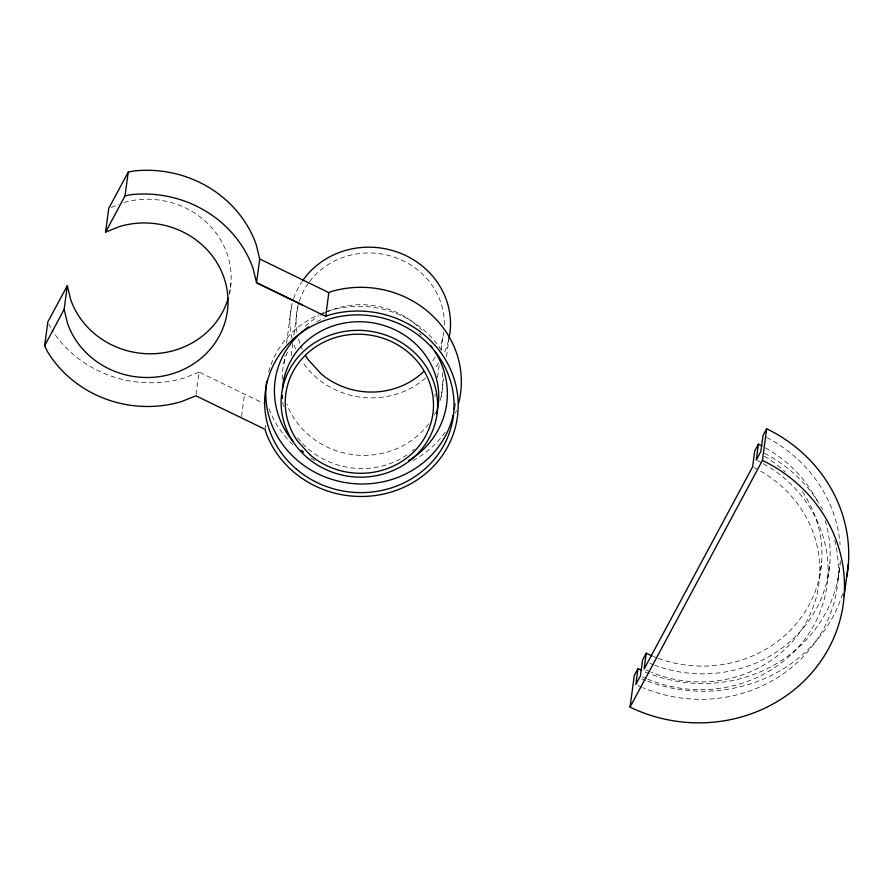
<?xml version="1.0" encoding="UTF-8"?>
<svg xmlns="http://www.w3.org/2000/svg" width="893" height="893" viewBox="0 0 893 893"><rect width="100%" height="100%" fill="white"/><g stroke="black" fill="none" stroke-linecap="round" stroke-linejoin="round"><path stroke-width="0.67" stroke-dasharray="4.46 3.35" d="M196.047 394.483L199.027 372.08L263.312 403.212M229.568 293.808L230.974 283.271M241.523 416.506L244.515 394.103M265.333 428.048L265.69 425.414M283.84 363.708L284.934 355.492M286.586 343.169L291.52 306.199M291.14 355.648L292.792 343.258M293.897 334.998L297.57 307.46M434.936 396.793L435.304 394.036M437.503 377.516L439.345 363.752M441.175 349.978L442.828 337.587M441.209 396.358L443.587 378.554M446.511 356.642L448.878 338.849M819.54 577.916L821.649 562.099M827.755 578.586L829.865 562.769M838.025 579.434L840.134 563.617M111.279 207.422L118.892 204.352M199.027 372.08L184.706 377.851A113.366 106.122 7.6 0 1 51.872 329.863M48.881 324.226L50.477 327.597M842.691 593.689A148.405 138.917 7.6 0 1 646.945 680.957M645.65 680.466A148.405 138.917 7.6 0 1 641.799 678.903M834.698 540.287A140.168 131.204 7.6 0 1 788.352 670.029A140.168 131.204 7.6 0 1 643.306 687.822M642.045 687.297A140.168 131.204 7.6 0 1 637.066 685.054M764.52 453.276A140.168 131.204 7.6 0 1 822.699 509.59M763.348 463.701A129.853 121.56 7.6 0 1 814.427 624.174A129.853 121.56 7.6 0 1 647.726 679.171M646.499 678.647A129.853 121.56 7.6 0 1 641.632 676.47M757.465 460.598A129.853 121.56 7.6 0 1 762.175 463.054M840.302 560.927A140.168 131.204 7.6 0 1 650.528 674.036M649.244 673.545A140.168 131.204 7.6 0 1 642.904 670.933M766.629 437.458A140.168 131.204 7.6 0 1 840.09 544.618M825.165 520.652A129.853 121.56 7.6 0 1 788.43 643.005A129.853 121.56 7.6 0 1 654.837 665.307M653.576 664.838A129.853 121.56 7.6 0 1 649.836 663.354M765.457 447.884A129.853 121.56 7.6 0 1 817.687 501.933M802.316 491.675A121.615 113.835 7.6 0 1 795.384 624.81A121.615 113.835 7.6 0 1 658.387 658.364M657.136 657.907A121.615 113.835 7.6 0 1 653.442 656.455M764.508 456.334A121.615 113.835 7.6 0 1 785.449 472.084M753.837 467.474A121.615 113.835 7.6 0 1 808.478 617.867A121.615 113.835 7.6 0 1 651.332 672.262M650.104 671.759A121.615 113.835 7.6 0 1 645.293 669.605M456.423 410.49A98.944 92.615 7.6 0 1 455.486 413.035M445.239 432.123A98.944 92.615 7.6 0 1 412.443 460.866M314.805 460.442A98.944 92.615 7.6 0 1 310.105 457.774M292.837 444.647A98.944 92.615 7.6 0 1 268.793 407.9M123.982 202.443A82.446 77.178 7.6 0 1 229.311 294.165M442.314 372.85A80.392 75.246 7.6 0 1 439.903 401.426M435.583 412.499A80.392 75.246 7.6 0 1 434.378 414.832M428.685 423.795A80.392 75.246 7.6 0 1 352.009 454.537A80.392 75.246 7.6 0 1 286.82 403.915M282.233 379.38A80.392 75.246 7.6 0 1 288.361 349.956M305.25 326.302A80.392 75.246 7.6 0 1 318.232 316.479M320.576 315.117A80.392 75.246 7.6 0 1 324.215 313.209M325.465 312.606A80.392 75.246 7.6 0 1 421.742 330.109M443.788 332.096A74.208 69.464 7.6 0 1 439.814 347.544M435.248 356.921A74.208 69.464 7.6 0 1 431.643 362.424M302.392 349.509A74.208 69.464 7.6 0 1 300.818 345.87M299.903 343.425A74.208 69.464 7.6 0 1 298.016 337.152M296.956 332.006A74.208 69.464 7.6 0 1 298.876 302.448M299.267 301.198A74.208 69.464 7.6 0 1 308.766 282.623M309.547 281.563A74.208 69.464 7.6 0 1 393.947 257.039A74.208 69.464 7.6 0 1 444.267 326.492M448.599 340.121A80.392 75.246 7.6 0 1 444.368 352.601M438.664 363.004A80.392 75.246 7.6 0 1 434.724 368.418M425.47 378.074A80.392 75.246 7.6 0 1 303.218 362.993M295.471 348.873A80.392 75.246 7.6 0 1 294.043 345.167M292.111 338.827A80.392 75.246 7.6 0 1 293.205 299.869M293.618 298.608A80.392 75.246 7.6 0 1 301.734 282.043M268.67 371.912A94.814 88.753 7.6 0 1 319.024 314.582M320.274 314.046A94.814 88.753 7.6 0 1 442.56 352.076M316.769 321.77A86.576 81.04 7.6 0 1 324.293 318.154M419.264 333.346A86.576 81.04 7.6 0 1 421.306 335.188M414.363 449.246A78.327 73.315 7.6 0 1 412.343 450.954M407.018 454.917A78.327 73.315 7.6 0 1 296.789 436.677M283.438 406.494A78.327 73.315 7.6 0 1 282.512 399.673"/><path stroke-width="1.34" d="M67.299 285.682L64.129 309.402L67.533 323.456A82.446 77.178 7.6 0 0 171.757 373.944A82.446 77.178 7.6 0 0 223.763 277.02A82.446 77.178 7.6 0 0 119.539 226.532L105.564 232.169L125.042 195.868L131.394 194.618A113.366 106.122 7.6 0 1 253.054 268.313L256.548 282.713L325.688 316.345L328.032 315.318A98.944 92.615 7.6 0 1 453.097 375.886A98.944 92.615 7.6 0 1 390.688 492.199A98.944 92.615 7.6 0 1 265.623 431.62L265.165 429.366L195.868 395.8L181.547 401.582A113.366 106.122 7.6 0 1 47.307 351.317L44.65 345.703L47.82 321.982L67.299 285.682L70.703 299.735A82.446 77.178 7.6 0 0 151.118 353.784A82.446 77.178 7.6 0 0 228.262 298.15M105.564 232.169L108.734 208.449L128.212 172.148L134.553 170.898A113.366 106.122 7.6 0 1 256.213 244.593L259.707 258.992L256.548 282.713L302.024 304.747M125.042 195.868L128.212 172.148M325.688 316.345L328.847 292.625L331.203 291.587A98.944 92.615 7.6 0 1 429.098 312.595A98.944 92.615 7.6 0 1 458.756 402.721M846.854 576.465A148.405 138.917 7.6 0 0 766.663 428.774L762.443 460.408A148.405 138.917 7.6 0 1 828.894 648.017A148.405 138.917 7.6 0 1 630.056 707.133L634.276 675.499L637.948 668.645A140.168 131.204 7.6 0 0 641.654 670.375M637.948 668.645L635.838 684.462L640.437 675.901L642.547 660.083L646.231 653.23A121.615 113.835 7.6 0 0 652.214 655.942M646.231 653.23L644.11 669.047L752.598 466.872L754.708 451.054L758.38 444.201A129.853 121.56 7.6 0 1 761.941 445.987M758.38 444.201L756.271 460.018L760.869 451.445L762.979 435.628L766.663 428.774M844.131 595.921L848.35 564.287M44.65 345.703L64.129 309.402M630.056 707.133L762.443 460.408M259.707 258.992L328.847 292.625M423.84 371.388A74.208 69.464 7.6 0 1 321.067 373.787L308.375 359.879A74.208 69.464 7.6 0 1 305.506 355.403M302.481 280.938A80.392 75.246 7.6 0 1 400.298 253.177A80.392 75.246 7.6 0 1 448.878 338.849M453.32 414.385A94.814 88.753 7.6 0 1 344.452 482.432A94.814 88.753 7.6 0 1 266.717 381.233M454.939 403.58A94.814 88.753 7.6 0 1 454.303 409.027M434.534 350.916A86.576 81.04 7.6 0 1 408.603 460.688M303.575 452.059A86.576 81.04 7.6 0 1 301.499 450.251M292.893 441.265A86.576 81.04 7.6 0 1 308.598 326.793M430.616 345.39A86.576 81.04 7.6 0 1 432.245 347.567M282.467 388.712A78.327 73.315 7.6 0 1 372.526 322.797A78.327 73.315 7.6 0 1 436.543 413.682M282.411 398.311A78.327 73.315 7.6 0 1 282.288 395.588M310.228 455.017L297.536 441.109A74.208 69.464 7.6 0 1 348.426 334.797A74.208 69.464 7.6 0 1 430.426 424.677A74.208 69.464 7.6 0 1 310.228 455.017M296.576 469.26A94.814 88.753 7.6 0 0 452.171 423.003A94.814 88.753 7.6 0 0 329.338 319.002A94.814 88.753 7.6 0 0 296.576 469.26M307.493 457.863A78.327 73.315 7.6 0 0 436.03 419.654A78.327 73.315 7.6 0 0 334.562 333.736A78.327 73.315 7.6 0 0 307.493 457.863"/></g></svg>
